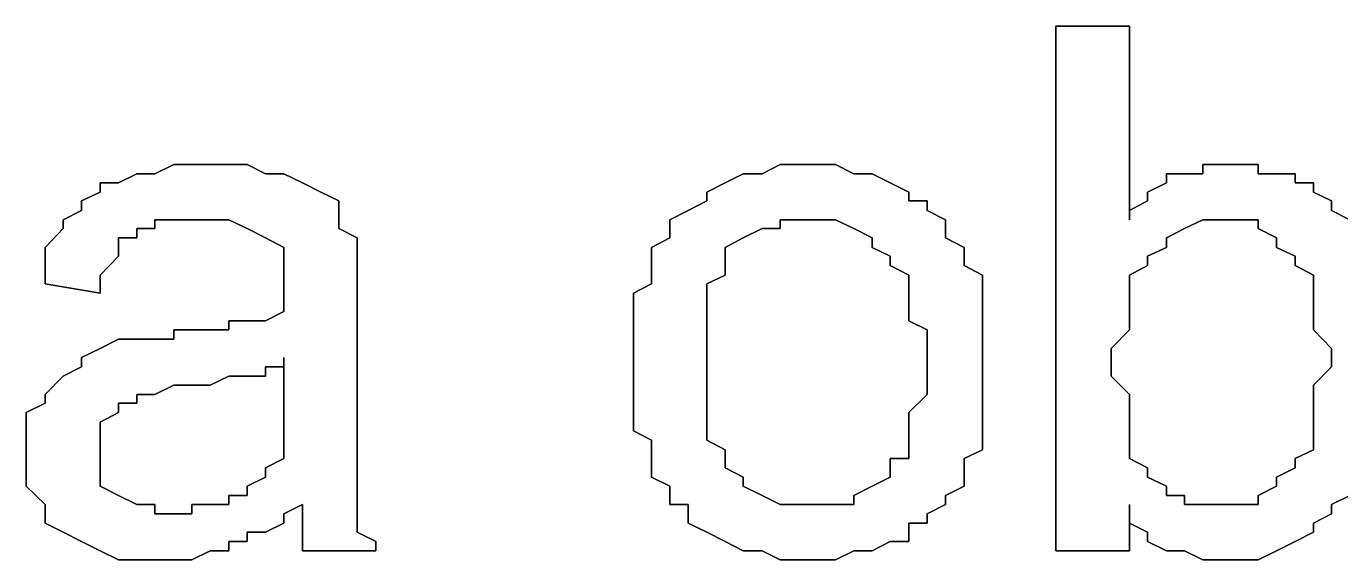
# Model space of a CAD drawing. Header units: metres. Extents: x 2.9 to 42.8, y 1.7 to 28.7.
# Drawn here: x 38.4104 to 38.6626, y 21.3572 to 21.4595 of the extents above; entities that cross this region are included whole.
import ezdxf

# ---------------------------------------------------------------- set-up
doc = ezdxf.new("R2010")
doc.units = ezdxf.units.M
doc.layers.add('GRIS', color=8, linetype='Continuous')

msp = doc.modelspace()

# ---------------------------------------------------------------- linework, layer by layer
at = {"layer": 'GRIS', "lineweight": -3}
for points in [[(38.6221, 21.4595), (38.608, 21.4595), (38.6221, 21.4595)], [(38.608, 21.4595), (38.608, 21.3589), (38.608, 21.4595)], [(38.6221, 21.4224), (38.6221, 21.4595), (38.6221, 21.4224)], [(38.4316, 21.4312), (38.4281, 21.4295), (38.4316, 21.4312)], [(38.4351, 21.4312), (38.4316, 21.4312), (38.4351, 21.4312)], [(38.4387, 21.433), (38.4351, 21.4312), (38.4387, 21.433)], [(38.4422, 21.433), (38.4387, 21.433), (38.4422, 21.433)], [(38.4457, 21.433), (38.4422, 21.433), (38.4457, 21.433)], [(38.4493, 21.433), (38.4457, 21.433), (38.4493, 21.433)], [(38.4528, 21.433), (38.4493, 21.433), (38.4528, 21.433)], [(38.4563, 21.4312), (38.4528, 21.433), (38.4563, 21.4312)], [(38.4598, 21.4312), (38.4563, 21.4312), (38.4598, 21.4312)], [(38.4634, 21.4295), (38.4598, 21.4312), (38.4634, 21.4295)], [(38.548, 21.4312), (38.5445, 21.4295), (38.548, 21.4312)], [(38.5516, 21.4312), (38.548, 21.4312), (38.5516, 21.4312)], [(38.5551, 21.433), (38.5516, 21.4312), (38.5551, 21.433)], [(38.5586, 21.433), (38.5551, 21.433), (38.5586, 21.433)], [(38.5621, 21.433), (38.5586, 21.433), (38.5621, 21.433)], [(38.5657, 21.433), (38.5621, 21.433), (38.5657, 21.433)], [(38.5692, 21.4312), (38.5657, 21.433), (38.5692, 21.4312)], [(38.5727, 21.4312), (38.5692, 21.4312), (38.5727, 21.4312)], [(38.5762, 21.4295), (38.5727, 21.4312), (38.5762, 21.4295)], [(38.6327, 21.4312), (38.6292, 21.4312), (38.6327, 21.4312)], [(38.6292, 21.4312), (38.6292, 21.4295), (38.6292, 21.4312)], [(38.6362, 21.4312), (38.6327, 21.4312), (38.6362, 21.4312)], [(38.6398, 21.433), (38.6362, 21.433), (38.6398, 21.433)], [(38.6362, 21.433), (38.6362, 21.4312), (38.6362, 21.433)], [(38.6433, 21.433), (38.6398, 21.433), (38.6433, 21.433)], [(38.6468, 21.433), (38.6433, 21.433), (38.6468, 21.433)], [(38.6468, 21.4312), (38.6468, 21.433), (38.6468, 21.4312)], [(38.6503, 21.4312), (38.6468, 21.4312), (38.6503, 21.4312)], [(38.6539, 21.4312), (38.6503, 21.4312), (38.6539, 21.4312)], [(38.6539, 21.4295), (38.6539, 21.4312), (38.6539, 21.4295)], [(38.4281, 21.4295), (38.4246, 21.4295), (38.4281, 21.4295)], [(38.4246, 21.4295), (38.4246, 21.4277), (38.4246, 21.4295)], [(38.4669, 21.4277), (38.4634, 21.4295), (38.4669, 21.4277)], [(38.5445, 21.4295), (38.541, 21.4277), (38.5445, 21.4295)], [(38.5798, 21.4277), (38.5762, 21.4295), (38.5798, 21.4277)], [(38.6292, 21.4295), (38.6256, 21.4277), (38.6292, 21.4295)], [(38.6574, 21.4295), (38.6539, 21.4295), (38.6574, 21.4295)], [(38.6574, 21.4277), (38.6574, 21.4295), (38.6574, 21.4277)], [(38.4246, 21.4277), (38.421, 21.426), (38.4246, 21.4277)], [(38.4704, 21.426), (38.4669, 21.4277), (38.4704, 21.426)], [(38.541, 21.4277), (38.541, 21.426), (38.541, 21.4277)], [(38.5798, 21.426), (38.5798, 21.4277), (38.5798, 21.426)], [(38.6256, 21.4277), (38.6256, 21.426), (38.6256, 21.4277)], [(38.6609, 21.426), (38.6574, 21.4277), (38.6609, 21.426)], [(38.421, 21.4242), (38.4175, 21.4224), (38.421, 21.4242)], [(38.421, 21.426), (38.421, 21.4242), (38.421, 21.426)], [(38.4704, 21.4242), (38.4704, 21.426), (38.4704, 21.4242)], [(38.4704, 21.4207), (38.4704, 21.4242), (38.4704, 21.4207)], [(38.5374, 21.4242), (38.5339, 21.4224), (38.5374, 21.4242)], [(38.541, 21.426), (38.5374, 21.4242), (38.541, 21.426)], [(38.5833, 21.426), (38.5798, 21.426), (38.5833, 21.426)], [(38.5833, 21.4242), (38.5833, 21.426), (38.5833, 21.4242)], [(38.5868, 21.4224), (38.5833, 21.4242), (38.5868, 21.4224)], [(38.6256, 21.426), (38.6221, 21.4242), (38.6256, 21.426)], [(38.6221, 21.4242), (38.6221, 21.4224), (38.6221, 21.4242)], [(38.6609, 21.4242), (38.6609, 21.426), (38.6609, 21.4242)], [(38.6644, 21.4224), (38.6609, 21.4242), (38.6644, 21.4224)], [(38.4175, 21.4224), (38.4175, 21.4207), (38.4175, 21.4224)], [(38.4351, 21.4207), (38.4351, 21.4224), (38.4351, 21.4207)], [(38.4351, 21.4224), (38.4387, 21.4224), (38.4351, 21.4224)], [(38.4387, 21.4224), (38.4422, 21.4224), (38.4387, 21.4224)], [(38.4422, 21.4224), (38.4457, 21.4224), (38.4422, 21.4224)], [(38.4457, 21.4224), (38.4493, 21.4224), (38.4457, 21.4224)], [(38.4493, 21.4224), (38.4528, 21.4207), (38.4493, 21.4224)], [(38.5339, 21.4224), (38.5339, 21.4207), (38.5339, 21.4224)], [(38.5551, 21.4207), (38.5551, 21.4224), (38.5551, 21.4207)], [(38.5551, 21.4224), (38.5586, 21.4224), (38.5551, 21.4224)], [(38.5586, 21.4224), (38.5621, 21.4224), (38.5586, 21.4224)], [(38.5621, 21.4224), (38.5657, 21.4224), (38.5621, 21.4224)], [(38.5657, 21.4224), (38.5692, 21.4207), (38.5657, 21.4224)], [(38.5868, 21.4207), (38.5868, 21.4224), (38.5868, 21.4207)], [(38.6327, 21.4207), (38.6362, 21.4224), (38.6327, 21.4207)], [(38.6362, 21.4224), (38.6398, 21.4224), (38.6362, 21.4224)], [(38.6398, 21.4224), (38.6433, 21.4224), (38.6398, 21.4224)], [(38.6433, 21.4224), (38.6468, 21.4224), (38.6433, 21.4224)], [(38.6468, 21.4224), (38.6468, 21.4207), (38.6468, 21.4224)], [(38.4175, 21.4207), (38.414, 21.4171), (38.4175, 21.4207)], [(38.4281, 21.4171), (38.4281, 21.4189), (38.4281, 21.4171)], [(38.4281, 21.4189), (38.4316, 21.4189), (38.4281, 21.4189)], [(38.4316, 21.4189), (38.4316, 21.4207), (38.4316, 21.4189)], [(38.4316, 21.4207), (38.4351, 21.4207), (38.4316, 21.4207)], [(38.4528, 21.4207), (38.4563, 21.4189), (38.4528, 21.4207)], [(38.4563, 21.4189), (38.4598, 21.4171), (38.4563, 21.4189)], [(38.4739, 21.4189), (38.4704, 21.4207), (38.4739, 21.4189)], [(38.4739, 21.4171), (38.4739, 21.4189), (38.4739, 21.4171)], [(38.5339, 21.4189), (38.5304, 21.4171), (38.5339, 21.4189)], [(38.5339, 21.4207), (38.5339, 21.4189), (38.5339, 21.4207)], [(38.5445, 21.4171), (38.548, 21.4189), (38.5445, 21.4171)], [(38.548, 21.4189), (38.5516, 21.4207), (38.548, 21.4189)], [(38.5516, 21.4207), (38.5551, 21.4207), (38.5516, 21.4207)], [(38.5692, 21.4207), (38.5727, 21.4189), (38.5692, 21.4207)], [(38.5727, 21.4189), (38.5727, 21.4171), (38.5727, 21.4189)], [(38.5868, 21.4189), (38.5868, 21.4207), (38.5868, 21.4189)], [(38.5904, 21.4171), (38.5868, 21.4189), (38.5904, 21.4171)], [(38.6292, 21.4189), (38.6327, 21.4207), (38.6292, 21.4189)], [(38.6292, 21.4171), (38.6292, 21.4189), (38.6292, 21.4171)], [(38.6468, 21.4207), (38.6503, 21.4189), (38.6468, 21.4207)], [(38.6503, 21.4189), (38.6503, 21.4171), (38.6503, 21.4189)], [(38.414, 21.4171), (38.414, 21.4154), (38.414, 21.4171)], [(38.4281, 21.4154), (38.4281, 21.4171), (38.4281, 21.4154)], [(38.4598, 21.4171), (38.4598, 21.4154), (38.4598, 21.4171)], [(38.4739, 21.4154), (38.4739, 21.4171), (38.4739, 21.4154)], [(38.5304, 21.4171), (38.5304, 21.4154), (38.5304, 21.4171)], [(38.5445, 21.4154), (38.5445, 21.4171), (38.5445, 21.4154)], [(38.5727, 21.4171), (38.5762, 21.4154), (38.5727, 21.4171)], [(38.5904, 21.4154), (38.5904, 21.4171), (38.5904, 21.4154)], [(38.6256, 21.4154), (38.6292, 21.4171), (38.6256, 21.4154)], [(38.6503, 21.4171), (38.6539, 21.4154), (38.6503, 21.4171)], [(38.414, 21.4154), (38.414, 21.4136), (38.414, 21.4154)], [(38.414, 21.4136), (38.414, 21.4101), (38.414, 21.4136)], [(38.4246, 21.4118), (38.4281, 21.4154), (38.4246, 21.4118)], [(38.4598, 21.4154), (38.4598, 21.4136), (38.4598, 21.4154)], [(38.4598, 21.4136), (38.4598, 21.4101), (38.4598, 21.4136)], [(38.4739, 21.4136), (38.4739, 21.4154), (38.4739, 21.4136)], [(38.4739, 21.4101), (38.4739, 21.4136), (38.4739, 21.4101)], [(38.5304, 21.4154), (38.5304, 21.4118), (38.5304, 21.4154)], [(38.5445, 21.4136), (38.5445, 21.4154), (38.5445, 21.4136)], [(38.5445, 21.4118), (38.5445, 21.4136), (38.5445, 21.4118)], [(38.5762, 21.4154), (38.5762, 21.4136), (38.5762, 21.4154)], [(38.5762, 21.4136), (38.5798, 21.4118), (38.5762, 21.4136)], [(38.5904, 21.4136), (38.5904, 21.4154), (38.5904, 21.4136)], [(38.5939, 21.4118), (38.5904, 21.4136), (38.5939, 21.4118)], [(38.6221, 21.4118), (38.6256, 21.4136), (38.6221, 21.4118)], [(38.6256, 21.4136), (38.6256, 21.4154), (38.6256, 21.4136)], [(38.6539, 21.4154), (38.6539, 21.4136), (38.6539, 21.4154)], [(38.6539, 21.4136), (38.6574, 21.4118), (38.6539, 21.4136)], [(38.4246, 21.4101), (38.4246, 21.4118), (38.4246, 21.4101)], [(38.5304, 21.4118), (38.5304, 21.4101), (38.5304, 21.4118)], [(38.541, 21.4101), (38.5445, 21.4118), (38.541, 21.4101)], [(38.5798, 21.4118), (38.5798, 21.4101), (38.5798, 21.4118)], [(38.5939, 21.4101), (38.5939, 21.4118), (38.5939, 21.4101)], [(38.6221, 21.4101), (38.6221, 21.4118), (38.6221, 21.4101)], [(38.6574, 21.4118), (38.6574, 21.4101), (38.6574, 21.4118)], [(38.414, 21.4101), (38.4246, 21.4083), (38.414, 21.4101)], [(38.4246, 21.4083), (38.4246, 21.4101), (38.4246, 21.4083)], [(38.4598, 21.4101), (38.4598, 21.4083), (38.4598, 21.4101)], [(38.4739, 21.4083), (38.4739, 21.4101), (38.4739, 21.4083)], [(38.5304, 21.4101), (38.5269, 21.4083), (38.5304, 21.4101)], [(38.541, 21.4083), (38.541, 21.4101), (38.541, 21.4083)], [(38.5798, 21.4101), (38.5798, 21.4083), (38.5798, 21.4101)], [(38.5939, 21.4066), (38.5939, 21.4101), (38.5939, 21.4066)], [(38.6221, 21.4083), (38.6221, 21.4101), (38.6221, 21.4083)], [(38.6574, 21.4101), (38.6574, 21.4083), (38.6574, 21.4101)], [(38.4598, 21.4083), (38.4598, 21.4048), (38.4598, 21.4083)], [(38.4739, 21.4048), (38.4739, 21.4083), (38.4739, 21.4048)], [(38.5269, 21.4083), (38.5269, 21.4048), (38.5269, 21.4083)], [(38.541, 21.4066), (38.541, 21.4083), (38.541, 21.4066)], [(38.541, 21.4048), (38.541, 21.4066), (38.541, 21.4048)], [(38.5798, 21.4083), (38.5798, 21.4066), (38.5798, 21.4083)], [(38.5798, 21.4066), (38.5798, 21.403), (38.5798, 21.4066)], [(38.5939, 21.4048), (38.5939, 21.4066), (38.5939, 21.4048)], [(38.6221, 21.4066), (38.6221, 21.4083), (38.6221, 21.4066)], [(38.6221, 21.403), (38.6221, 21.4066), (38.6221, 21.403)], [(38.6574, 21.4083), (38.6574, 21.4066), (38.6574, 21.4083)], [(38.6574, 21.4066), (38.6574, 21.403), (38.6574, 21.4066)], [(38.4598, 21.4048), (38.4563, 21.403), (38.4598, 21.4048)], [(38.4739, 21.3889), (38.4739, 21.4048), (38.4739, 21.3889)], [(38.5269, 21.4048), (38.5269, 21.403), (38.5269, 21.4048)], [(38.541, 21.4013), (38.541, 21.4048), (38.541, 21.4013)], [(38.5939, 21.403), (38.5939, 21.4048), (38.5939, 21.403)], [(38.4422, 21.4013), (38.4387, 21.4013), (38.4422, 21.4013)], [(38.4387, 21.4013), (38.4387, 21.3995), (38.4387, 21.4013)], [(38.4457, 21.4013), (38.4422, 21.4013), (38.4457, 21.4013)], [(38.4493, 21.4013), (38.4457, 21.4013), (38.4493, 21.4013)], [(38.4528, 21.403), (38.4493, 21.403), (38.4528, 21.403)], [(38.4493, 21.403), (38.4493, 21.4013), (38.4493, 21.403)], [(38.4563, 21.403), (38.4528, 21.403), (38.4563, 21.403)], [(38.5269, 21.403), (38.5269, 21.4013), (38.5269, 21.403)], [(38.5269, 21.4013), (38.5269, 21.3977), (38.5269, 21.4013)], [(38.541, 21.3995), (38.541, 21.4013), (38.541, 21.3995)], [(38.5798, 21.403), (38.5833, 21.4013), (38.5798, 21.403)], [(38.5833, 21.4013), (38.5833, 21.3977), (38.5833, 21.4013)], [(38.5939, 21.3995), (38.5939, 21.403), (38.5939, 21.3995)], [(38.6186, 21.3977), (38.6221, 21.4013), (38.6186, 21.3977)], [(38.6221, 21.4013), (38.6221, 21.403), (38.6221, 21.4013)], [(38.6574, 21.403), (38.6574, 21.4013), (38.6574, 21.403)], [(38.6574, 21.4013), (38.6609, 21.3977), (38.6574, 21.4013)], [(38.4281, 21.3995), (38.4246, 21.3977), (38.4281, 21.3995)], [(38.4316, 21.3995), (38.4281, 21.3995), (38.4316, 21.3995)], [(38.4351, 21.3995), (38.4316, 21.3995), (38.4351, 21.3995)], [(38.4387, 21.3995), (38.4351, 21.3995), (38.4387, 21.3995)], [(38.541, 21.396), (38.541, 21.3995), (38.541, 21.396)], [(38.5939, 21.3977), (38.5939, 21.3995), (38.5939, 21.3977)], [(38.4246, 21.3977), (38.421, 21.396), (38.4246, 21.3977)], [(38.421, 21.396), (38.421, 21.3942), (38.421, 21.396)], [(38.4598, 21.396), (38.4598, 21.3907), (38.4598, 21.396)], [(38.4598, 21.3942), (38.4598, 21.396), (38.4598, 21.3942)], [(38.5269, 21.3977), (38.5269, 21.3942), (38.5269, 21.3977)], [(38.541, 21.3942), (38.541, 21.396), (38.541, 21.3942)], [(38.5833, 21.3977), (38.5833, 21.396), (38.5833, 21.3977)], [(38.5833, 21.396), (38.5833, 21.3942), (38.5833, 21.396)], [(38.5939, 21.396), (38.5939, 21.3977), (38.5939, 21.396)], [(38.5939, 21.3924), (38.5939, 21.396), (38.5939, 21.3924)], [(38.6186, 21.396), (38.6186, 21.3977), (38.6186, 21.396)], [(38.6186, 21.3924), (38.6186, 21.396), (38.6186, 21.3924)], [(38.6609, 21.3977), (38.6609, 21.3942), (38.6609, 21.3977)], [(38.421, 21.3942), (38.4175, 21.3924), (38.421, 21.3942)], [(38.4563, 21.3924), (38.4563, 21.3942), (38.4563, 21.3924)], [(38.4563, 21.3942), (38.4598, 21.3942), (38.4563, 21.3942)], [(38.5269, 21.3942), (38.5269, 21.3924), (38.5269, 21.3942)], [(38.541, 21.3924), (38.541, 21.3942), (38.541, 21.3924)], [(38.5833, 21.3942), (38.5833, 21.3907), (38.5833, 21.3942)], [(38.6609, 21.3942), (38.6574, 21.3907), (38.6609, 21.3942)], [(38.4175, 21.3924), (38.414, 21.3889), (38.4175, 21.3924)], [(38.4457, 21.3907), (38.4493, 21.3924), (38.4457, 21.3907)], [(38.4493, 21.3924), (38.4528, 21.3924), (38.4493, 21.3924)], [(38.4528, 21.3924), (38.4563, 21.3924), (38.4528, 21.3924)], [(38.5269, 21.3924), (38.5269, 21.3907), (38.5269, 21.3924)], [(38.541, 21.3889), (38.541, 21.3924), (38.541, 21.3889)], [(38.5939, 21.3907), (38.5939, 21.3924), (38.5939, 21.3907)], [(38.6221, 21.3889), (38.6186, 21.3924), (38.6221, 21.3889)], [(38.414, 21.3889), (38.414, 21.3872), (38.414, 21.3889)], [(38.4316, 21.3872), (38.4316, 21.3889), (38.4316, 21.3872)], [(38.4316, 21.3889), (38.4351, 21.3889), (38.4316, 21.3889)], [(38.4351, 21.3889), (38.4387, 21.3907), (38.4351, 21.3889)], [(38.4387, 21.3907), (38.4422, 21.3907), (38.4387, 21.3907)], [(38.4422, 21.3907), (38.4457, 21.3907), (38.4422, 21.3907)], [(38.4598, 21.3907), (38.4598, 21.3872), (38.4598, 21.3907)], [(38.4739, 21.3854), (38.4739, 21.3889), (38.4739, 21.3854)], [(38.5269, 21.3907), (38.5269, 21.3872), (38.5269, 21.3907)], [(38.541, 21.3872), (38.541, 21.3889), (38.541, 21.3872)], [(38.5833, 21.3889), (38.5798, 21.3854), (38.5833, 21.3889)], [(38.5833, 21.3907), (38.5833, 21.3889), (38.5833, 21.3907)], [(38.5939, 21.3872), (38.5939, 21.3907), (38.5939, 21.3872)], [(38.6221, 21.3872), (38.6221, 21.3889), (38.6221, 21.3872)], [(38.6574, 21.3907), (38.6574, 21.3889), (38.6574, 21.3907)], [(38.6574, 21.3889), (38.6574, 21.3854), (38.6574, 21.3889)], [(38.414, 21.3872), (38.4104, 21.3854), (38.414, 21.3872)], [(38.4281, 21.3854), (38.4281, 21.3872), (38.4281, 21.3854)], [(38.4281, 21.3872), (38.4316, 21.3872), (38.4281, 21.3872)], [(38.4598, 21.3872), (38.4598, 21.3836), (38.4598, 21.3872)], [(38.5269, 21.3872), (38.5269, 21.3854), (38.5269, 21.3872)], [(38.541, 21.3836), (38.541, 21.3872), (38.541, 21.3836)], [(38.5939, 21.3854), (38.5939, 21.3872), (38.5939, 21.3854)], [(38.6221, 21.3836), (38.6221, 21.3872), (38.6221, 21.3836)], [(38.4104, 21.3854), (38.4104, 21.3819), (38.4104, 21.3854)], [(38.4246, 21.3836), (38.4281, 21.3854), (38.4246, 21.3836)], [(38.4246, 21.3819), (38.4246, 21.3836), (38.4246, 21.3819)], [(38.4598, 21.3836), (38.4598, 21.3819), (38.4598, 21.3836)], [(38.4739, 21.3819), (38.4739, 21.3854), (38.4739, 21.3819)], [(38.5269, 21.3854), (38.5269, 21.3819), (38.5269, 21.3854)], [(38.541, 21.3819), (38.541, 21.3836), (38.541, 21.3819)], [(38.5798, 21.3854), (38.5798, 21.3836), (38.5798, 21.3854)], [(38.5798, 21.3836), (38.5798, 21.3819), (38.5798, 21.3836)], [(38.5939, 21.3836), (38.5939, 21.3854), (38.5939, 21.3836)], [(38.5939, 21.3801), (38.5939, 21.3836), (38.5939, 21.3801)], [(38.6221, 21.3819), (38.6221, 21.3836), (38.6221, 21.3819)], [(38.6574, 21.3854), (38.6574, 21.3836), (38.6574, 21.3854)], [(38.6574, 21.3836), (38.6574, 21.3819), (38.6574, 21.3836)], [(38.4104, 21.3819), (38.4104, 21.3801), (38.4104, 21.3819)], [(38.4246, 21.3801), (38.4246, 21.3819), (38.4246, 21.3801)], [(38.4598, 21.3819), (38.4598, 21.3801), (38.4598, 21.3819)], [(38.4739, 21.3783), (38.4739, 21.3819), (38.4739, 21.3783)], [(38.5269, 21.3819), (38.5304, 21.3801), (38.5269, 21.3819)], [(38.541, 21.3801), (38.541, 21.3819), (38.541, 21.3801)], [(38.5798, 21.3819), (38.5798, 21.3801), (38.5798, 21.3819)], [(38.6221, 21.3801), (38.6221, 21.3819), (38.6221, 21.3801)], [(38.6574, 21.3819), (38.6574, 21.3801), (38.6574, 21.3819)], [(38.4104, 21.3801), (38.4104, 21.3783), (38.4104, 21.3801)], [(38.4104, 21.3783), (38.4104, 21.3748), (38.4104, 21.3783)], [(38.4246, 21.3783), (38.4246, 21.3801), (38.4246, 21.3783)], [(38.4246, 21.3766), (38.4246, 21.3783), (38.4246, 21.3766)], [(38.4598, 21.3801), (38.4598, 21.3783), (38.4598, 21.3801)], [(38.4598, 21.3783), (38.4598, 21.3766), (38.4598, 21.3783)], [(38.4739, 21.3766), (38.4739, 21.3783), (38.4739, 21.3766)], [(38.5304, 21.3801), (38.5304, 21.3783), (38.5304, 21.3801)], [(38.5304, 21.3783), (38.5304, 21.3766), (38.5304, 21.3783)], [(38.5445, 21.3783), (38.541, 21.3801), (38.5445, 21.3783)], [(38.5445, 21.3766), (38.5445, 21.3783), (38.5445, 21.3766)], [(38.5798, 21.3801), (38.5798, 21.3766), (38.5798, 21.3801)], [(38.5904, 21.3766), (38.5939, 21.3783), (38.5904, 21.3766)], [(38.5939, 21.3783), (38.5939, 21.3801), (38.5939, 21.3783)], [(38.6221, 21.3783), (38.6221, 21.3801), (38.6221, 21.3783)], [(38.6221, 21.3766), (38.6221, 21.3783), (38.6221, 21.3766)], [(38.6574, 21.3783), (38.6539, 21.3766), (38.6574, 21.3783)], [(38.6574, 21.3801), (38.6574, 21.3783), (38.6574, 21.3801)], [(38.4246, 21.373), (38.4246, 21.3766), (38.4246, 21.373)], [(38.4598, 21.3766), (38.4563, 21.3748), (38.4598, 21.3766)], [(38.4739, 21.373), (38.4739, 21.3766), (38.4739, 21.373)], [(38.5304, 21.3766), (38.5304, 21.373), (38.5304, 21.3766)], [(38.5445, 21.3748), (38.5445, 21.3766), (38.5445, 21.3748)], [(38.5798, 21.3766), (38.5762, 21.3766), (38.5798, 21.3766)], [(38.5762, 21.3766), (38.5762, 21.3748), (38.5762, 21.3766)], [(38.5904, 21.3748), (38.5904, 21.3766), (38.5904, 21.3748)], [(38.6256, 21.3748), (38.6221, 21.3766), (38.6256, 21.3748)], [(38.6539, 21.3766), (38.6539, 21.3748), (38.6539, 21.3766)], [(38.4104, 21.3748), (38.4104, 21.373), (38.4104, 21.3748)], [(38.4563, 21.3748), (38.4563, 21.373), (38.4563, 21.3748)], [(38.548, 21.373), (38.5445, 21.3748), (38.548, 21.373)], [(38.5762, 21.3748), (38.5762, 21.373), (38.5762, 21.3748)], [(38.5904, 21.3713), (38.5904, 21.3748), (38.5904, 21.3713)], [(38.6256, 21.373), (38.6256, 21.3748), (38.6256, 21.373)], [(38.6539, 21.3748), (38.6503, 21.373), (38.6539, 21.3748)], [(38.4104, 21.373), (38.4104, 21.3713), (38.4104, 21.373)], [(38.4104, 21.3713), (38.414, 21.3678), (38.4104, 21.3713)], [(38.4246, 21.3713), (38.4246, 21.373), (38.4246, 21.3713)], [(38.4281, 21.3695), (38.4246, 21.3713), (38.4281, 21.3695)], [(38.4563, 21.373), (38.4528, 21.3713), (38.4563, 21.373)], [(38.4528, 21.3713), (38.4528, 21.3695), (38.4528, 21.3713)], [(38.4739, 21.3713), (38.4739, 21.373), (38.4739, 21.3713)], [(38.4739, 21.3695), (38.4739, 21.3713), (38.4739, 21.3695)], [(38.5304, 21.373), (38.5339, 21.3713), (38.5304, 21.373)], [(38.5339, 21.3713), (38.5339, 21.3695), (38.5339, 21.3713)], [(38.548, 21.3713), (38.548, 21.373), (38.548, 21.3713)], [(38.5516, 21.3695), (38.548, 21.3713), (38.5516, 21.3695)], [(38.5727, 21.3713), (38.5692, 21.3695), (38.5727, 21.3713)], [(38.5762, 21.373), (38.5727, 21.3713), (38.5762, 21.373)], [(38.5868, 21.3695), (38.5904, 21.3713), (38.5868, 21.3695)], [(38.6292, 21.3713), (38.6256, 21.373), (38.6292, 21.3713)], [(38.6292, 21.3695), (38.6292, 21.3713), (38.6292, 21.3695)], [(38.6503, 21.3713), (38.6468, 21.3695), (38.6503, 21.3713)], [(38.6503, 21.373), (38.6503, 21.3713), (38.6503, 21.373)], [(38.4316, 21.3678), (38.4281, 21.3695), (38.4316, 21.3678)], [(38.4528, 21.3695), (38.4493, 21.3695), (38.4528, 21.3695)], [(38.4493, 21.3695), (38.4493, 21.3678), (38.4493, 21.3695)], [(38.4739, 21.3678), (38.4739, 21.3695), (38.4739, 21.3678)], [(38.5339, 21.3695), (38.5339, 21.3678), (38.5339, 21.3695)], [(38.5551, 21.3678), (38.5516, 21.3695), (38.5551, 21.3678)], [(38.5692, 21.3695), (38.5692, 21.3678), (38.5692, 21.3695)], [(38.5868, 21.3678), (38.5868, 21.3695), (38.5868, 21.3678)], [(38.6327, 21.3695), (38.6292, 21.3695), (38.6327, 21.3695)], [(38.6327, 21.3678), (38.6327, 21.3695), (38.6327, 21.3678)], [(38.6468, 21.3695), (38.6468, 21.3678), (38.6468, 21.3695)], [(38.6609, 21.3678), (38.6644, 21.3695), (38.6609, 21.3678)], [(38.414, 21.3678), (38.414, 21.366), (38.414, 21.3678)], [(38.414, 21.366), (38.414, 21.3642), (38.414, 21.366)], [(38.4351, 21.3678), (38.4316, 21.3678), (38.4351, 21.3678)], [(38.4351, 21.366), (38.4351, 21.3678), (38.4351, 21.366)], [(38.4387, 21.366), (38.4351, 21.366), (38.4387, 21.366)], [(38.4422, 21.366), (38.4387, 21.366), (38.4422, 21.366)], [(38.4457, 21.3678), (38.4422, 21.3678), (38.4457, 21.3678)], [(38.4422, 21.3678), (38.4422, 21.366), (38.4422, 21.3678)], [(38.4493, 21.3678), (38.4457, 21.3678), (38.4493, 21.3678)], [(38.4598, 21.366), (38.4634, 21.3678), (38.4598, 21.366)], [(38.4598, 21.3642), (38.4598, 21.366), (38.4598, 21.3642)], [(38.4634, 21.3678), (38.4634, 21.366), (38.4634, 21.3678)], [(38.4634, 21.366), (38.4634, 21.3625), (38.4634, 21.366)], [(38.4739, 21.366), (38.4739, 21.3678), (38.4739, 21.366)], [(38.4739, 21.3625), (38.4739, 21.366), (38.4739, 21.3625)], [(38.5339, 21.3678), (38.5374, 21.3678), (38.5339, 21.3678)], [(38.5374, 21.3678), (38.5374, 21.366), (38.5374, 21.3678)], [(38.5374, 21.366), (38.5374, 21.3642), (38.5374, 21.366)], [(38.5586, 21.3678), (38.5551, 21.3678), (38.5586, 21.3678)], [(38.5621, 21.3678), (38.5586, 21.3678), (38.5621, 21.3678)], [(38.5657, 21.3678), (38.5621, 21.3678), (38.5657, 21.3678)], [(38.5692, 21.3678), (38.5657, 21.3678), (38.5692, 21.3678)], [(38.5833, 21.366), (38.5868, 21.3678), (38.5833, 21.366)], [(38.5833, 21.3642), (38.5833, 21.366), (38.5833, 21.3642)], [(38.6221, 21.3589), (38.6221, 21.3678), (38.6221, 21.3589)], [(38.6221, 21.3678), (38.6221, 21.366), (38.6221, 21.3678)], [(38.6221, 21.366), (38.6221, 21.3642), (38.6221, 21.366)], [(38.6362, 21.3678), (38.6327, 21.3678), (38.6362, 21.3678)], [(38.6398, 21.3678), (38.6362, 21.3678), (38.6398, 21.3678)], [(38.6433, 21.3678), (38.6398, 21.3678), (38.6433, 21.3678)], [(38.6468, 21.3678), (38.6433, 21.3678), (38.6468, 21.3678)], [(38.6574, 21.3642), (38.6609, 21.366), (38.6574, 21.3642)], [(38.6609, 21.366), (38.6609, 21.3678), (38.6609, 21.366)], [(38.414, 21.3642), (38.4175, 21.3625), (38.414, 21.3642)], [(38.4563, 21.3625), (38.4598, 21.3642), (38.4563, 21.3625)], [(38.5374, 21.3642), (38.541, 21.3625), (38.5374, 21.3642)], [(38.5798, 21.3625), (38.5798, 21.3642), (38.5798, 21.3625)], [(38.5798, 21.3642), (38.5833, 21.3642), (38.5798, 21.3642)], [(38.6221, 21.3642), (38.6256, 21.3625), (38.6221, 21.3642)], [(38.6574, 21.3625), (38.6574, 21.3642), (38.6574, 21.3625)], [(38.4175, 21.3625), (38.421, 21.3607), (38.4175, 21.3625)], [(38.421, 21.3607), (38.4246, 21.3589), (38.421, 21.3607)], [(38.4493, 21.3589), (38.4493, 21.3607), (38.4493, 21.3589)], [(38.4493, 21.3607), (38.4528, 21.3607), (38.4493, 21.3607)], [(38.4528, 21.3607), (38.4528, 21.3625), (38.4528, 21.3607)], [(38.4528, 21.3625), (38.4563, 21.3625), (38.4528, 21.3625)], [(38.4634, 21.3625), (38.4634, 21.3607), (38.4634, 21.3625)], [(38.4634, 21.3607), (38.4634, 21.3589), (38.4634, 21.3607)], [(38.4775, 21.3607), (38.4739, 21.3625), (38.4775, 21.3607)], [(38.4775, 21.3589), (38.4775, 21.3607), (38.4775, 21.3589)], [(38.541, 21.3625), (38.5445, 21.3607), (38.541, 21.3625)], [(38.5445, 21.3607), (38.548, 21.3589), (38.5445, 21.3607)], [(38.5727, 21.3589), (38.5762, 21.3607), (38.5727, 21.3589)], [(38.5762, 21.3607), (38.5798, 21.3607), (38.5762, 21.3607)], [(38.5798, 21.3607), (38.5798, 21.3625), (38.5798, 21.3607)], [(38.6256, 21.3625), (38.6256, 21.3607), (38.6256, 21.3625)], [(38.6256, 21.3607), (38.6292, 21.3589), (38.6256, 21.3607)], [(38.6503, 21.3589), (38.6539, 21.3607), (38.6503, 21.3589)], [(38.6539, 21.3607), (38.6574, 21.3625), (38.6539, 21.3607)], [(38.4246, 21.3589), (38.4281, 21.3572), (38.4246, 21.3589)], [(38.4422, 21.3572), (38.4457, 21.3589), (38.4422, 21.3572)], [(38.4457, 21.3589), (38.4493, 21.3589), (38.4457, 21.3589)], [(38.4634, 21.3589), (38.4775, 21.3589), (38.4634, 21.3589)], [(38.548, 21.3589), (38.5516, 21.3589), (38.548, 21.3589)], [(38.5516, 21.3589), (38.5551, 21.3572), (38.5516, 21.3589)], [(38.5657, 21.3572), (38.5692, 21.3589), (38.5657, 21.3572)], [(38.5692, 21.3589), (38.5727, 21.3589), (38.5692, 21.3589)], [(38.608, 21.3589), (38.6221, 21.3589), (38.608, 21.3589)], [(38.6292, 21.3589), (38.6327, 21.3589), (38.6292, 21.3589)], [(38.6327, 21.3589), (38.6362, 21.3572), (38.6327, 21.3589)], [(38.6468, 21.3572), (38.6503, 21.3589), (38.6468, 21.3572)], [(38.4281, 21.3572), (38.4316, 21.3572), (38.4281, 21.3572)], [(38.4316, 21.3572), (38.4351, 21.3572), (38.4316, 21.3572)], [(38.4351, 21.3572), (38.4387, 21.3572), (38.4351, 21.3572)], [(38.4387, 21.3572), (38.4422, 21.3572), (38.4387, 21.3572)], [(38.5551, 21.3572), (38.5586, 21.3572), (38.5551, 21.3572)], [(38.5586, 21.3572), (38.5621, 21.3572), (38.5586, 21.3572)], [(38.5621, 21.3572), (38.5657, 21.3572), (38.5621, 21.3572)], [(38.6362, 21.3572), (38.6398, 21.3572), (38.6362, 21.3572)], [(38.6398, 21.3572), (38.6433, 21.3572), (38.6398, 21.3572)], [(38.6433, 21.3572), (38.6468, 21.3572), (38.6433, 21.3572)]]:
    msp.add_lwpolyline(points, dxfattribs=at)

doc.saveas('drawing.dxf')
